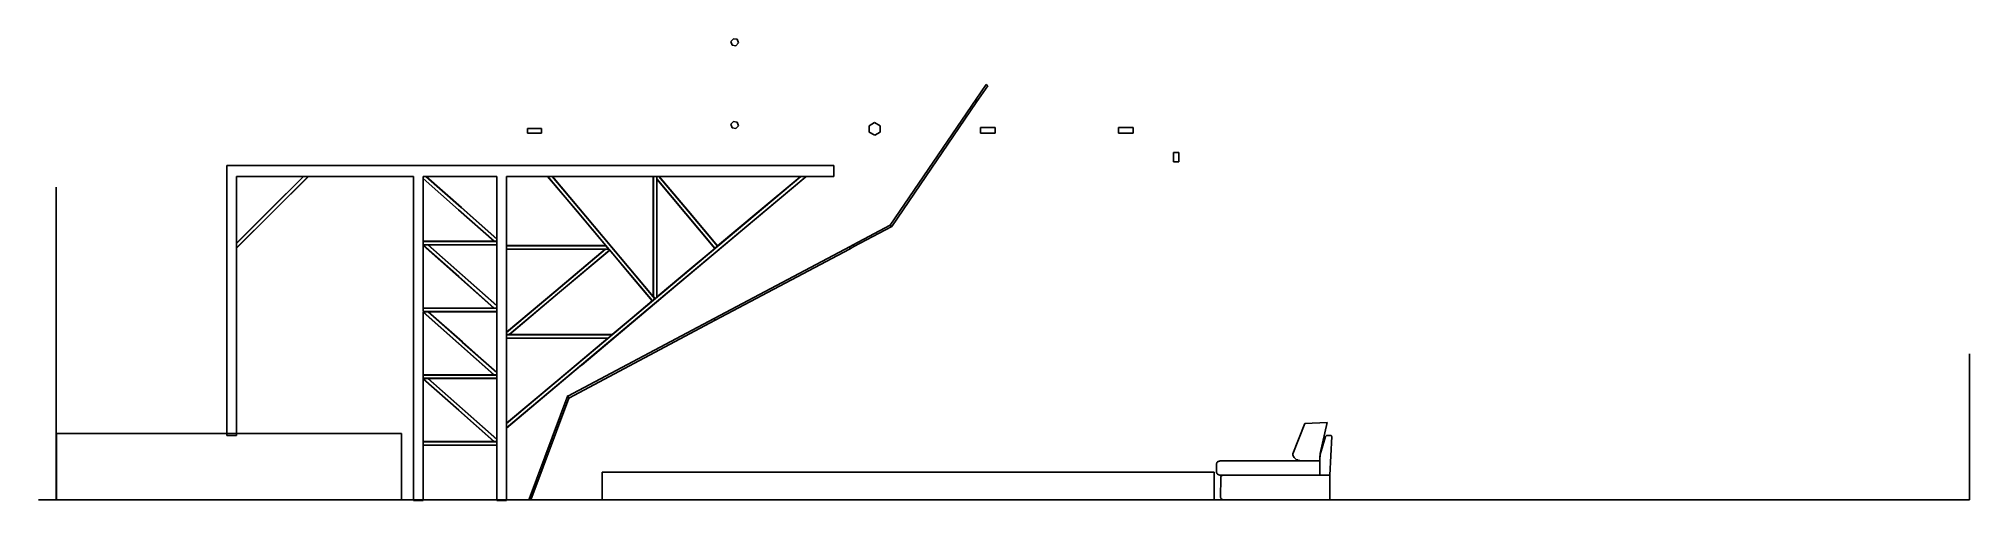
# Model space of a CAD drawing. Extents: x 174619 to 195619, y -3154 to 1866.
import ezdxf

# ---------------------------------------------------------------- set-up
doc = ezdxf.new("R2010")
doc.units = 0
doc.layers.add('SECTIONCUTEDGES', color=7, linetype='CONTINUOUS')

msp = doc.modelspace()

# ---------------------------------------------------------------- linework, layer by layer
at = {"layer": 'SECTIONCUTEDGES'}
for p, q in [((182176, 1866), (182149, 1835)), ((182149, 1835), (182163, 1796)), ((182163, 1796), (182203, 1788)), ((182217, 1859), (182176, 1866)), ((182203, 1788), (182230, 1820)), ((182230, 1820), (182217, 1859)), ((184924, 1366), (184817, 1210)), ((184942, 1355), (184817, 1172)), ((184942, 1355), (184924, 1366)), ((184817, 1210), (183882, -161)), ((184817, 1172), (183897, -176)), ((184817, 1210), (184817, 1172)), ((184817, 1210), (184817, 1172)), ((179937, 889), (179937, 839)), ((180087, 889), (179937, 889)), ((180087, 839), (180087, 889)), ((182176, 966), (182149, 935)), ((182149, 935), (182163, 896)), ((182163, 896), (182203, 888)), ((182217, 959), (182176, 966)), ((182203, 888), (182230, 920)), ((182230, 920), (182217, 959)), ((183711, 953), (183652, 919)), ((183652, 919), (183652, 850)), ((183652, 850), (183712, 816)), ((183771, 919), (183711, 953)), ((183712, 816), (183771, 851)), ((183771, 851), (183771, 919)), ((184863, 899), (184863, 839)), ((185023, 899), (184863, 899)), ((185023, 839), (185023, 899)), ((186363, 899), (186363, 839)), ((186523, 899), (186363, 899)), ((186523, 839), (186523, 899)), ((179937, 839), (180087, 839)), ((184863, 839), (185023, 839)), ((186363, 839), (186523, 839)), ((176666, 487), (179969, 487)), ((176666, 481), (176666, 487)), ((176666, 473), (176666, 481)), ((176666, 481), (176666, 481)), ((176666, 428), (176666, 473)), ((176666, 383), (176666, 428)), ((179969, 487), (183266, 487)), ((183266, 487), (183266, 481)), ((183266, 481), (183266, 473)), ((183266, 481), (183266, 481)), ((183266, 473), (183266, 428)), ((183266, 428), (183266, 383)), ((186961, 627), (186961, 527)), ((187021, 627), (186961, 627)), ((186961, 527), (187021, 527)), ((187021, 527), (187021, 627)), ((174811, 253), (174811, -3147)), ((176666, 375), (176666, 383)), ((176666, 177), (176666, 375)), ((177192, 369), (176772, 369)), ((176772, 369), (176772, -51)), ((177134, 6), (177498, 369)), ((177501, 369), (177136, 4)), ((177162, -20), (177551, 369)), ((177554, 369), (177163, -22)), ((177498, 369), (177192, 369)), ((177526, 369), (177501, 369)), ((177551, 369), (177526, 369)), ((178035, 369), (177554, 369)), ((178695, 369), (178035, 369)), ((178695, -1394), (178695, 369)), ((178816, 369), (178801, 369)), ((178801, 369), (178801, 358)), ((178801, 358), (178801, 347)), ((178801, 347), (179187, 6)), ((178801, 344), (178801, 4)), ((179186, 4), (178801, 344)), ((178831, 369), (178816, 369)), ((179215, 29), (178831, 369)), ((179157, 369), (178834, 369)), ((178834, 369), (179217, 30)), ((179601, 369), (179157, 369)), ((179601, -24), (179601, 369)), ((179967, 369), (179707, 369)), ((179707, 369), (179707, -67)), ((180155, 369), (179967, 369)), ((180471, -7), (180155, 369)), ((180157, 369), (180726, -309)), ((180181, 369), (180157, 369)), ((180204, 369), (180181, 369)), ((180762, -295), (180204, 369)), ((180756, 369), (180207, 369)), ((180207, 369), (180756, -284)), ((181303, 369), (180756, 369)), ((181303, -284), (181303, 369)), ((181305, 369), (181305, -286)), ((181323, 369), (181305, 369)), ((182910, 369), (181307, -976)), ((181341, 369), (181323, 369)), ((181339, -996), (182966, 369)), ((181341, -287), (181341, 369)), ((181343, 369), (181343, 355)), ((181354, 369), (181343, 369)), ((181343, 355), (181343, 341)), ((181343, 341), (181659, -36)), ((181343, 338), (181343, -304)), ((181659, -38), (181343, 338)), ((181366, 369), (181354, 369)), ((181684, -10), (181366, 369)), ((182017, 369), (181369, 369)), ((181369, 369), (181686, -9)), ((182907, 369), (182017, 369)), ((182941, 345), (182158, -312)), ((182446, -18), (182897, 360)), ((182897, 360), (182907, 369)), ((182938, 369), (182910, 369)), ((182966, 369), (182938, 369)), ((182959, 361), (182941, 345)), ((182970, 369), (182959, 361)), ((183094, 369), (182970, 369)), ((183266, 369), (183094, 369)), ((183266, 383), (183266, 375)), ((183266, 375), (183266, 369)), ((183266, 375), (183266, 375)), ((176666, -1039), (176666, 177)), ((176772, -357), (177134, 6)), ((177136, 4), (176772, -360)), ((178801, 4), (178801, -337)), ((179571, -337), (179186, 4)), ((179187, 6), (179574, -337)), ((179601, -313), (179215, 29)), ((179217, 30), (179601, -310)), ((176772, -410), (177162, -20)), ((177163, -22), (176772, -413)), ((176772, -51), (176772, -357)), ((179601, -310), (179601, -24)), ((179707, -67), (179707, -384)), ((180787, -384), (180471, -7)), ((181659, -36), (181975, -413)), ((181974, -414), (181659, -38)), ((182003, -390), (181684, -10)), ((181686, -9), (182004, -388)), ((182004, -388), (182446, -18)), ((183882, -161), (183477, -375)), ((183897, -176), (183487, -394)), ((183897, -176), (183882, -161)), ((183897, -176), (183882, -161)), ((176772, -360), (176772, -385)), ((176772, -385), (176772, -410)), ((176772, -413), (176772, -1270)), ((178801, -337), (179187, -337)), ((179202, -339), (178801, -339)), ((178801, -339), (178801, -357)), ((178801, -357), (178801, -375)), ((178801, -375), (179201, -375)), ((178827, -377), (178801, -377)), ((178801, -377), (178801, -378)), ((178801, -378), (178801, -379)), ((178801, -379), (179188, -721)), ((178801, -382), (178801, -722)), ((179187, -723), (178801, -382)), ((178853, -377), (178827, -377)), ((179227, -707), (178853, -377)), ((179229, -377), (178856, -377)), ((178856, -377), (179228, -706)), ((179187, -337), (179571, -337)), ((179201, -375), (179601, -375)), ((179601, -339), (179202, -339)), ((179601, -377), (179229, -377)), ((179574, -337), (179588, -337)), ((179588, -337), (179601, -337)), ((179601, -325), (179601, -313)), ((179601, -337), (179601, -325)), ((179601, -357), (179601, -339)), ((179601, -375), (179601, -357)), ((179601, -706), (179601, -377)), ((179707, -384), (180248, -384)), ((180249, -386), (179707, -386)), ((179707, -386), (179707, -405)), ((179707, -405), (179707, -422)), ((180248, -384), (180787, -384)), ((180789, -386), (180249, -386)), ((180726, -309), (181294, -985)), ((180756, -284), (181303, -937)), ((181321, -962), (180762, -295)), ((180804, -405), (180789, -386)), ((180819, -422), (180804, -405)), ((181303, -937), (181303, -284)), ((181305, -286), (181305, -939)), ((181341, -945), (181341, -287)), ((181343, -304), (181343, -944)), ((182158, -312), (181389, -957)), ((181695, -648), (181974, -414)), ((181966, -1178), (183444, -393)), ((181975, -413), (181989, -401)), ((181989, -401), (182003, -390)), ((183444, -393), (183437, -421)), ((183437, -421), (183444, -393)), ((183487, -394), (183437, -421)), ((183477, -375), (183444, -393)), ((183487, -394), (183477, -375)), ((183477, -375), (183487, -394)), ((179707, -422), (180262, -422)), ((179707, -424), (179707, -874)), ((180244, -424), (179707, -424)), ((180244, -874), (180780, -424)), ((180780, -424), (180244, -424)), ((180783, -424), (180246, -875)), ((180262, -422), (180819, -422)), ((180283, -892), (180828, -434)), ((180830, -435), (180285, -892)), ((180802, -424), (180783, -424)), ((180821, -424), (180802, -424)), ((180825, -429), (180821, -424)), ((180828, -434), (180825, -429)), ((181061, -710), (180830, -435)), ((181976, -1196), (183437, -421)), ((178801, -722), (178801, -1063)), ((179571, -1063), (179187, -723)), ((179188, -721), (179574, -1063)), ((179601, -1039), (179227, -707)), ((179228, -706), (179601, -1036)), ((179601, -1036), (179601, -706)), ((181292, -986), (181061, -710)), ((181379, -913), (181695, -648)), ((176666, -2450), (176666, -1039)), ((179601, -1051), (179601, -1039)), ((179707, -874), (179707, -1325)), ((179707, -1325), (180244, -874)), ((180246, -875), (179707, -1327)), ((181307, -976), (179707, -2318)), ((179707, -2365), (181339, -996)), ((179735, -1351), (180283, -892)), ((180285, -892), (179739, -1351)), ((181387, -958), (180529, -1679)), ((181075, -1168), (181292, -986)), ((181294, -985), (181307, -973)), ((181305, -939), (181314, -950)), ((181307, -973), (181321, -962)), ((181314, -950), (181323, -960)), ((181323, -960), (181332, -953)), ((181332, -953), (181341, -945)), ((181343, -944), (181366, -924)), ((181366, -924), (181379, -913)), ((181389, -957), (181387, -958)), ((178801, -1063), (179186, -1063)), ((179202, -1065), (178801, -1065)), ((178801, -1065), (178801, -1083)), ((178801, -1083), (178801, -1101)), ((178801, -1101), (179201, -1101)), ((178827, -1103), (178801, -1103)), ((178801, -1103), (178801, -1104)), ((178801, -1104), (178801, -1105)), ((178801, -1105), (179188, -1447)), ((178801, -1108), (178801, -1448)), ((179187, -1449), (178801, -1108)), ((178853, -1103), (178827, -1103)), ((179227, -1433), (178853, -1103)), ((179229, -1103), (178856, -1103)), ((178856, -1103), (179228, -1432)), ((179186, -1063), (179571, -1063)), ((179201, -1101), (179601, -1101)), ((179601, -1065), (179202, -1065)), ((179601, -1103), (179229, -1103)), ((179574, -1063), (179588, -1063)), ((179588, -1063), (179601, -1063)), ((179601, -1063), (179601, -1051)), ((179601, -1083), (179601, -1065)), ((179601, -1101), (179601, -1083)), ((179601, -1433), (179601, -1103)), ((181966, -1178), (180376, -2022)), ((181976, -1196), (180386, -2041)), ((180857, -1351), (181075, -1168)), ((181966, -1178), (181976, -1196)), ((181976, -1196), (181966, -1178)), ((176772, -1270), (176772, -2450)), ((178695, -3154), (178695, -1394)), ((178801, -1448), (178801, -1789)), ((179571, -1789), (179187, -1449)), ((179188, -1447), (179574, -1789)), ((179601, -1765), (179227, -1433)), ((179228, -1432), (179601, -1762)), ((179601, -1762), (179601, -1433)), ((179707, -1327), (179707, -1339)), ((179707, -1339), (179707, -1351)), ((179707, -1351), (179721, -1351)), ((180280, -1353), (179707, -1353)), ((179707, -1353), (179707, -1371)), ((179707, -1371), (179707, -1389)), ((179707, -1389), (180261, -1389)), ((179707, -1391), (179707, -1853)), ((180258, -1391), (179707, -1391)), ((179721, -1351), (179735, -1351)), ((179739, -1351), (180299, -1351)), ((180810, -1391), (180258, -1391)), ((180259, -1853), (180810, -1391)), ((180261, -1389), (180812, -1389)), ((180855, -1353), (180280, -1353)), ((180299, -1351), (180857, -1351)), ((180812, -1389), (180834, -1371)), ((180834, -1371), (180855, -1353)), ((180529, -1679), (180514, -1691)), ((195619, -3147), (195619, -1562)), ((178801, -1789), (179186, -1789)), ((179202, -1791), (178801, -1791)), ((178801, -1791), (178801, -1809)), ((178801, -1809), (178801, -1827)), ((178801, -1827), (179201, -1827)), ((178827, -1829), (178801, -1829)), ((178801, -1829), (178801, -1830)), ((178801, -1830), (178801, -1831)), ((178801, -1831), (179188, -2173)), ((178801, -1834), (178801, -2174)), ((179187, -2175), (178801, -1834)), ((178853, -1829), (178827, -1829)), ((179227, -2159), (178853, -1829)), ((179229, -1829), (178856, -1829)), ((178856, -1829), (179228, -2158)), ((179186, -1789), (179571, -1789)), ((179201, -1827), (179601, -1827)), ((179601, -1791), (179202, -1791)), ((179601, -1829), (179229, -1829)), ((179574, -1789), (179588, -1789)), ((179588, -1789), (179601, -1789)), ((179601, -1777), (179601, -1765)), ((179601, -1789), (179601, -1777)), ((179601, -1809), (179601, -1791)), ((179601, -1827), (179601, -1809)), ((179601, -2159), (179601, -1829)), ((180514, -1691), (179707, -2368)), ((179707, -1853), (179707, -2316)), ((179707, -2316), (180259, -1853)), ((180373, -2015), (179953, -3140)), ((180386, -2041), (179973, -3147)), ((180386, -2041), (180373, -2015)), ((180386, -2041), (180373, -2015)), ((180376, -2022), (180386, -2041)), ((178801, -2174), (178801, -2515)), ((179571, -2515), (179187, -2175)), ((179188, -2173), (179574, -2515)), ((179601, -2491), (179227, -2159)), ((179228, -2158), (179601, -2488)), ((179601, -2488), (179601, -2159)), ((188389, -2317), (188633, -2307)), ((188633, -2307), (188559, -2644)), ((174814, -2427), (174814, -3147)), ((178564, -2427), (174814, -2427)), ((176671, -2450), (176666, -2450)), ((176671, -2450), (176671, -2450)), ((176718, -2450), (176671, -2450)), ((176766, -2450), (176718, -2450)), ((176766, -2450), (176766, -2450)), ((176772, -2450), (176766, -2450)), ((178564, -3147), (178564, -2427)), ((178801, -2515), (179186, -2515)), ((179202, -2517), (178801, -2517)), ((178801, -2517), (178801, -2535)), ((179186, -2515), (179571, -2515)), ((179601, -2517), (179202, -2517)), ((179574, -2515), (179588, -2515)), ((179588, -2515), (179601, -2515)), ((179601, -2503), (179601, -2491)), ((179601, -2515), (179601, -2503)), ((179601, -2535), (179601, -2517)), ((179707, -2318), (179707, -2342)), ((179707, -2342), (179707, -2365)), ((179707, -2368), (179707, -2699)), ((188260, -2648), (188389, -2317)), ((188616, -2461), (188558, -2654)), ((188617, -2458), (188616, -2459)), ((188616, -2459), (188616, -2461)), ((188618, -2456), (188617, -2458)), ((188620, -2455), (188618, -2456)), ((188621, -2453), (188620, -2455)), ((188623, -2452), (188621, -2453)), ((188624, -2451), (188623, -2452)), ((188626, -2450), (188624, -2451)), ((188628, -2450), (188626, -2450)), ((188631, -2449), (188628, -2450)), ((188633, -2449), (188631, -2449)), ((188635, -2449), (188633, -2449)), ((188668, -2449), (188635, -2449)), ((188664, -2881), (188683, -2461)), ((188670, -2449), (188668, -2449)), ((188672, -2449), (188670, -2449)), ((188674, -2450), (188672, -2449)), ((188676, -2450), (188674, -2450)), ((188677, -2451), (188676, -2450)), ((188679, -2452), (188677, -2451)), ((188680, -2454), (188679, -2452)), ((188681, -2455), (188680, -2454)), ((188682, -2457), (188681, -2455)), ((188683, -2458), (188682, -2457)), ((188683, -2460), (188683, -2458)), ((188683, -2461), (188683, -2460)), ((178801, -2535), (178801, -2553)), ((178801, -2553), (179201, -2553)), ((178801, -2555), (178801, -2807)), ((179201, -2555), (178801, -2555)), ((179201, -2553), (179601, -2553)), ((179601, -2555), (179201, -2555)), ((179601, -2553), (179601, -2535)), ((179601, -2807), (179601, -2555)), ((179707, -2699), (179707, -3154)), ((187452, -2730), (187447, -2733)), ((187457, -2728), (187452, -2730)), ((187463, -2726), (187457, -2728)), ((187469, -2725), (187463, -2726)), ((187476, -2725), (187469, -2725)), ((188555, -2725), (187476, -2725)), ((188261, -2658), (188260, -2648)), ((188264, -2668), (188261, -2658)), ((188268, -2678), (188264, -2668)), ((188273, -2687), (188268, -2678)), ((188280, -2695), (188273, -2687)), ((188289, -2702), (188280, -2695)), ((188298, -2709), (188289, -2702)), ((188309, -2715), (188298, -2709)), ((188320, -2719), (188309, -2715)), ((188332, -2722), (188320, -2719)), ((188345, -2724), (188332, -2722)), ((188357, -2725), (188345, -2724)), ((188553, -2725), (188357, -2725)), ((188559, -2644), (188553, -2725)), ((188556, -2667), (188555, -2669)), ((188555, -2669), (188555, -2671)), ((188555, -2671), (188555, -2673)), ((188555, -2673), (188555, -2675)), ((188555, -2675), (188555, -2881)), ((188555, -2881), (188555, -2725)), ((188557, -2661), (188556, -2663)), ((188556, -2663), (188556, -2665)), ((188556, -2665), (188556, -2667)), ((188558, -2656), (188557, -2658)), ((188557, -2658), (188557, -2661)), ((188558, -2654), (188558, -2656)), ((178801, -2807), (178801, -3154)), ((179601, -3154), (179601, -2807)), ((187406, -2847), (180748, -2847)), ((180748, -3147), (180748, -2847)), ((187406, -2847), (187406, -3147)), ((187430, -2753), (187429, -2758)), ((187429, -2758), (187429, -2763)), ((187429, -2763), (187429, -2842)), ((187429, -2842), (187429, -2847)), ((187429, -2847), (187430, -2852)), ((187432, -2748), (187430, -2753)), ((187430, -2852), (187432, -2857)), ((187435, -2744), (187432, -2748)), ((187432, -2748), (187432, -2748)), ((187432, -2857), (187432, -2858)), ((187435, -2861), (187432, -2858)), ((187438, -2740), (187435, -2744)), ((187435, -2861), (187438, -2865)), ((187442, -2736), (187438, -2740)), ((187438, -2865), (187442, -2869)), ((187447, -2733), (187442, -2736)), ((187442, -2869), (187447, -2872)), ((187447, -2872), (187452, -2875)), ((187452, -2875), (187457, -2877)), ((187457, -2877), (187463, -2879)), ((187463, -2879), (187469, -2880)), ((187469, -2880), (187476, -2880)), ((187476, -2906), (187475, -3122)), ((187476, -2880), (188555, -2881)), ((187477, -2899), (187476, -2902)), ((187476, -2902), (187476, -2906)), ((187478, -2896), (187477, -2899)), ((187480, -2893), (187478, -2896)), ((187482, -2890), (187480, -2893)), ((187485, -2888), (187482, -2890)), ((187488, -2886), (187485, -2888)), ((187491, -2884), (187488, -2886)), ((187495, -2882), (187491, -2884)), ((187499, -2881), (187495, -2882)), ((187503, -2881), (187499, -2881)), ((187507, -2880), (187503, -2881)), ((188664, -2881), (187507, -2880)), ((188555, -2881), (188664, -2881)), ((188664, -3147), (188664, -2881)), ((174619, -3147), (174814, -3147)), ((174814, -3147), (174837, -3147)), ((174837, -3147), (178537, -3147)), ((175442, -3147), (179400, -3147)), ((178537, -3147), (178564, -3147)), ((179400, -3147), (180748, -3147)), ((179438, -3147), (182437, -3147)), ((179953, -3140), (179973, -3147)), ((182438, -3147), (182437, -3147)), ((182438, -3147), (195619, -3147)), ((185770, -3147), (186707, -3147)), ((186894, -3147), (186707, -3147)), ((186894, -3147), (187406, -3147)), ((187475, -3122), (187476, -3125)), ((187476, -3125), (187477, -3128)), ((187477, -3128), (187478, -3131)), ((187478, -3131), (187480, -3134)), ((187480, -3134), (187482, -3137)), ((187482, -3137), (187485, -3140)), ((187485, -3140), (187488, -3142)), ((187488, -3142), (187491, -3144)), ((187491, -3144), (187495, -3145)), ((187495, -3145), (187499, -3146)), ((187499, -3146), (187503, -3147)), ((187503, -3147), (187507, -3147)), ((187507, -3147), (188664, -3147)), ((178701, -3154), (178695, -3154)), ((178701, -3154), (178701, -3154)), ((178748, -3154), (178701, -3154)), ((178796, -3154), (178748, -3154)), ((178796, -3154), (178796, -3154)), ((178801, -3154), (178796, -3154)), ((179607, -3154), (179601, -3154)), ((179607, -3154), (179607, -3154)), ((179654, -3154), (179607, -3154)), ((179702, -3154), (179654, -3154)), ((179702, -3154), (179702, -3154)), ((179707, -3154), (179702, -3154))]:
    msp.add_line(p, q, dxfattribs=at)

doc.saveas('drawing.dxf')
